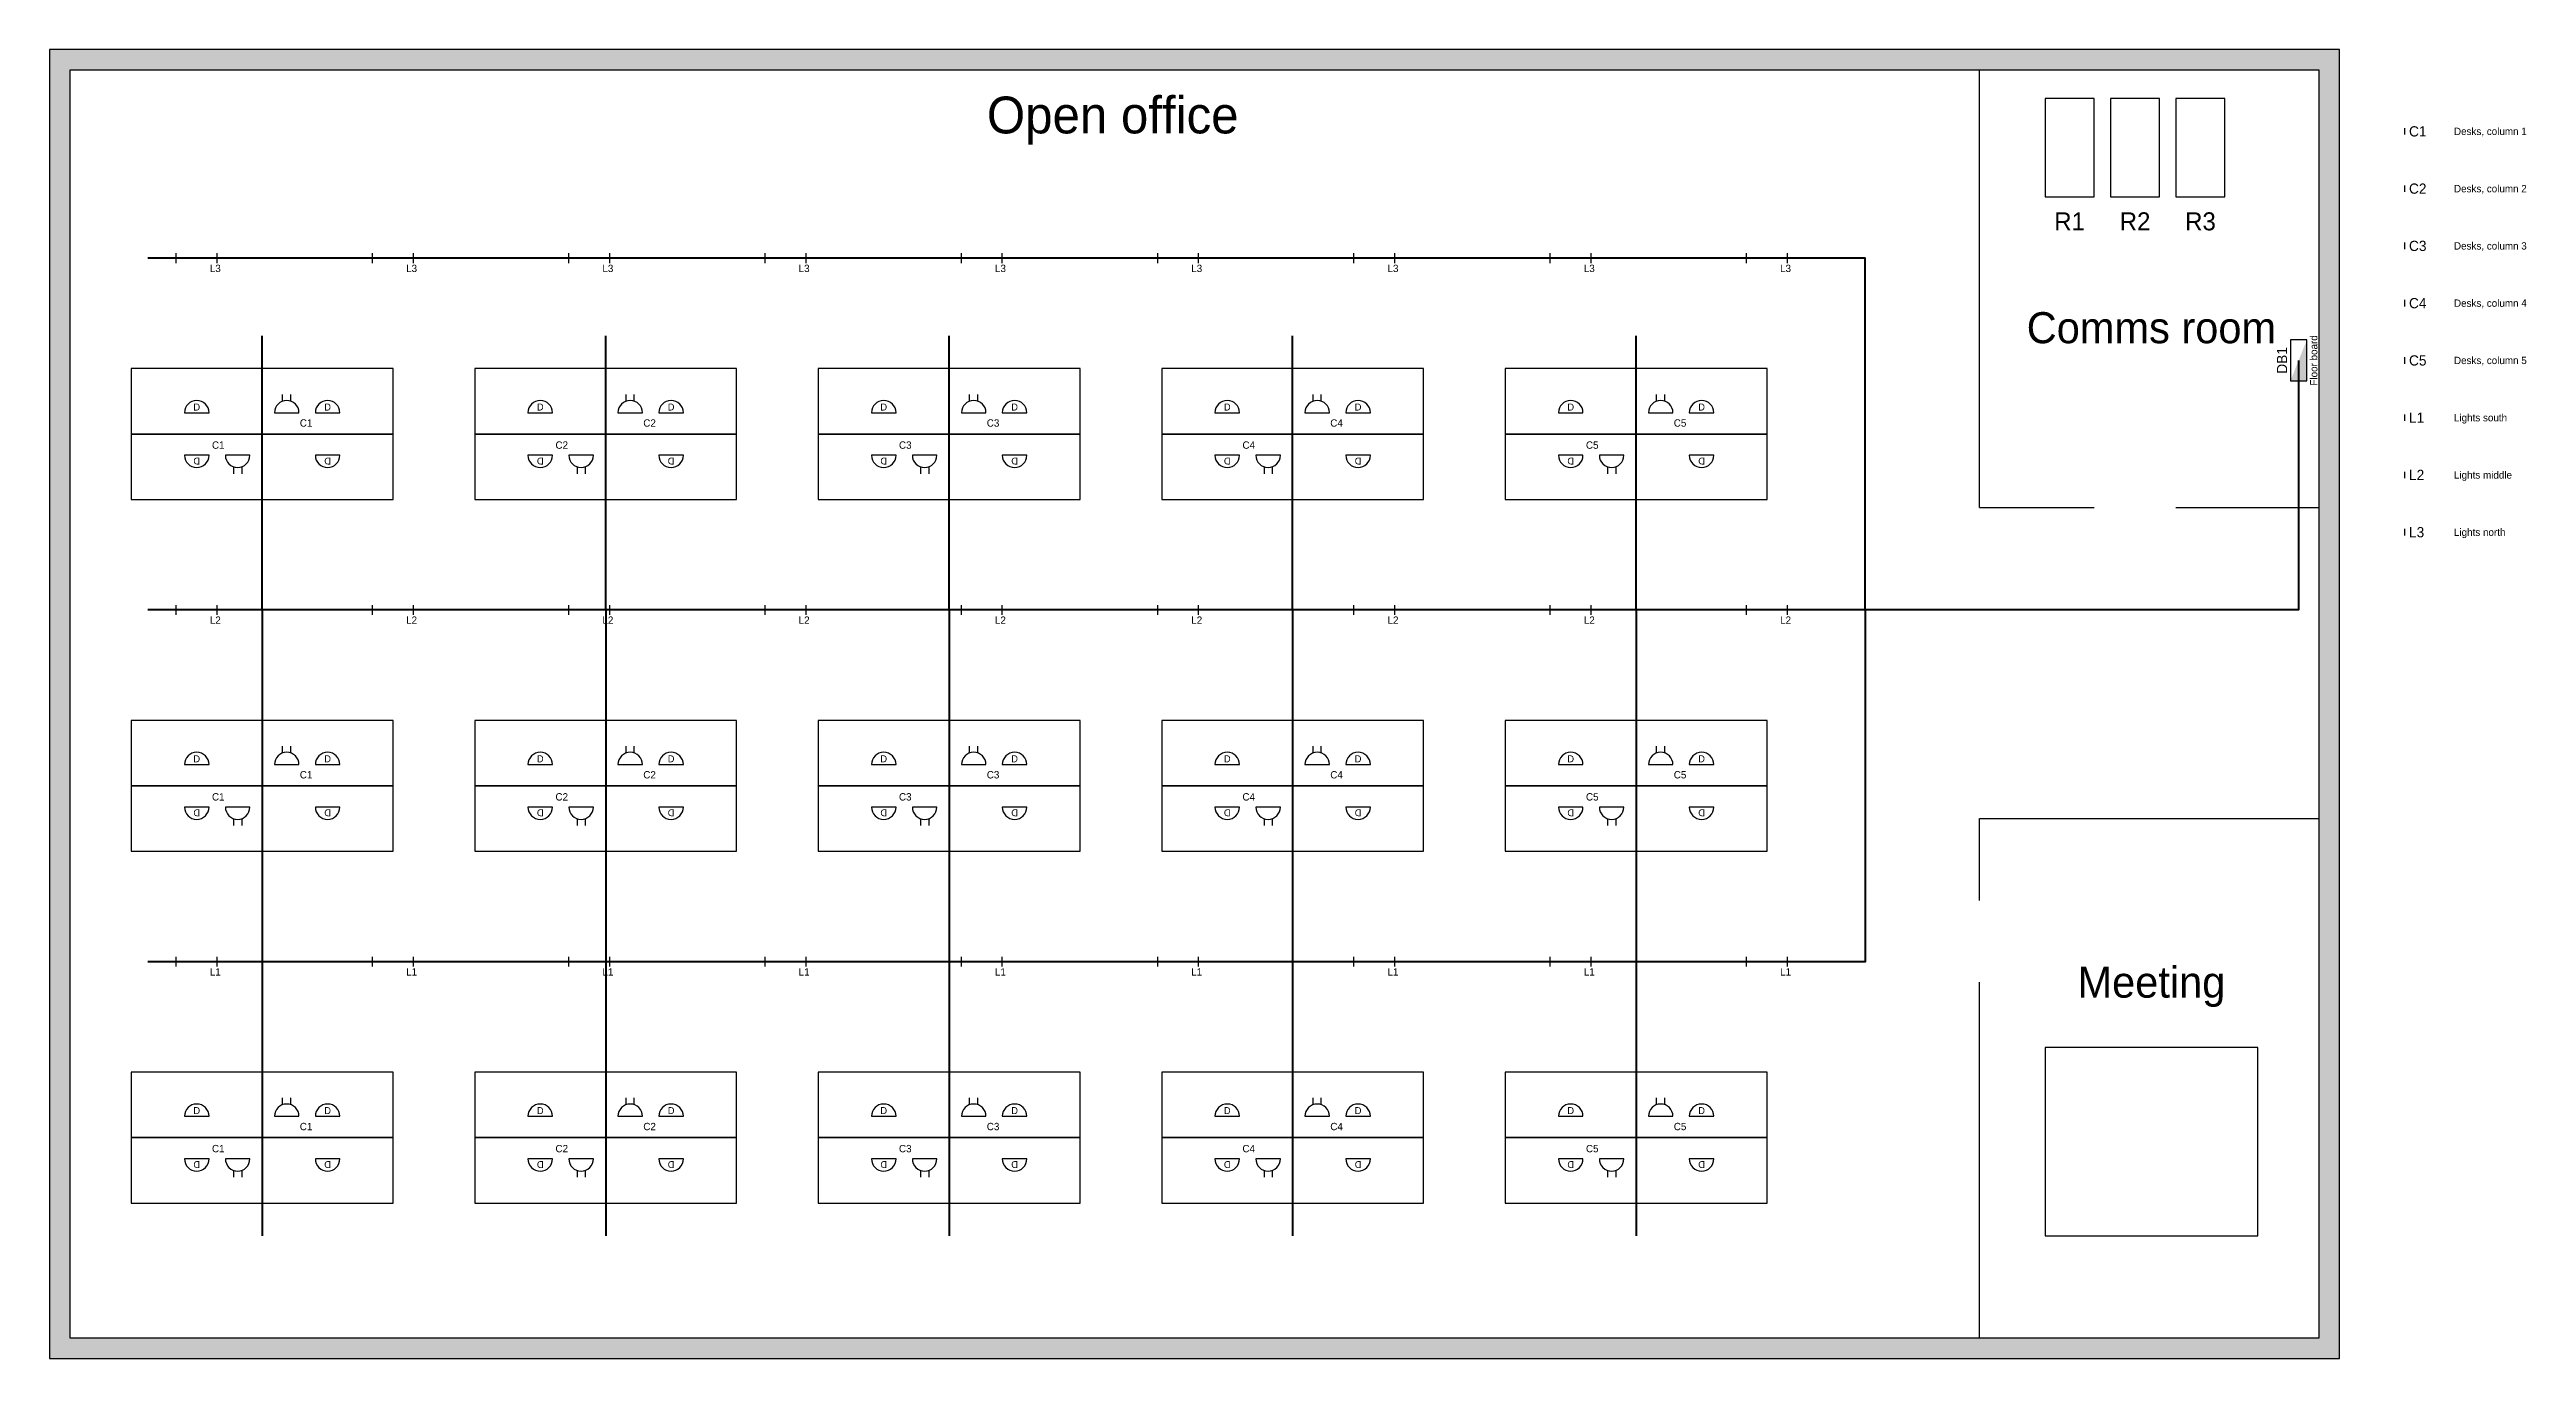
# Model space of a CAD drawing. Header units: millimetres. Extents: x 0 to 30286, y 0 to 16000.
import ezdxf
from ezdxf.enums import TextEntityAlignment as Align

# ---------------------------------------------------------------- set-up
doc = ezdxf.new("R2010")
doc.units = ezdxf.units.MM
for name, color, linetype, true_color in [('A-EQPM', 7, 'Continuous', 0x374151), ('A-FURN', 7, 'Continuous', 0xc7ccd4), ('A-PART', 7, 'Continuous', 0x6b7280), ('A-TEXT', 7, 'Continuous', 0x374151), ('A-WALL', 7, 'Continuous', 0x6b7280), ('EL-BOARD', 7, 'Continuous', 0x111827), ('EL-CIRCUIT', 7, 'Continuous', 0x374151), ('EL-DATA', 7, 'Continuous', 0x1d6fd8), ('EL-LIGHT', 7, 'Continuous', 0xe08a00), ('EL-POWER', 7, 'Continuous', 0xd23f31)]:
    doc.layers.add(name, color=color, linetype=linetype, true_color=true_color)
doc.layers.add('EL-ROUTE-TRAY-150X60', color=7, linetype='Continuous', lineweight=50, true_color=0x22c55e)
doc.layers.add('EL-ROUTE-TRAY-300X60', color=7, linetype='Continuous', lineweight=90, true_color=0x16a34a)

# ---------------------------------------------------------------- blocks, each defined once
blk = doc.blocks.new('EL_INST_BOARD')
at = {"flags": 128}
blk.add_lwpolyline([(-5, -2), (5, -2), (5, 2), (-5, 2)], close=True, dxfattribs=at)
blk.add_solid([(-5, -2), (5, -2), (-5, 2)])
for tag, height, p in [('TAG', 2.5, (0, 2.8)), ('DESC', 1.8, (0, -4.6))]:
    blk.add_attdef(tag, text='', height=height).set_placement(p, align=Align.CENTER)
for tag, p, height, flags in [('ORDER', (0, 0), 1.8, 1), ('EL', (0, 0), 1, 3), ('MFR', (0, 0), 1.8, 1), ('PART', (0, 0), 1.8, 1), ('VOLTAGE', (0, -4.6), 1.8, 1)]:
    blk.add_attdef(tag, p, '', height=height, dxfattribs=dict(flags=flags))
blk = doc.blocks.new('EL_INST_SOCKET_DATA')
blk.add_line((-3, 0), (3, 0))
blk.add_arc((0, 0), 3, 0, 180)
blk.add_text('D', height=1.7).set_placement((0, 1.4), align=Align.MIDDLE_CENTER)
for tag, p, height, flags in [('ORDER', (0, 0), 1.8, 1), ('EL', (0, 0), 1, 3), ('MFR', (0, 0), 1.8, 1), ('PART', (0, 0), 1.8, 1), ('TAG', (3.2, 3.4), 1.8, 1), ('DESC', (3.2, 3.4), 1.8, 1), ('LOAD', (3.2, -5.6), 1.8, 1)]:
    blk.add_attdef(tag, p, '', height=height, dxfattribs=dict(flags=flags))
blk.add_attdef('CIRCUIT', (3.2, -3.4), '', height=1.8)
blk = doc.blocks.new('EL_INST_SOCKET_DOUBLE')
for p, q in [((-3, 0), (3, 0)), ((-1, 3), (-1, 4.5)), ((1, 3), (1, 4.5))]:
    blk.add_line(p, q)
blk.add_arc((0, 0), 3, 0, 180)
for tag, p, height, flags in [('ORDER', (0, 0), 1.8, 1), ('EL', (0, 0), 1, 3), ('MFR', (0, 0), 1.8, 1), ('PART', (0, 0), 1.8, 1), ('TAG', (3.2, 3.4), 1.8, 1), ('DESC', (3.2, 3.4), 1.8, 1), ('LOAD', (3.2, -5.6), 1.8, 1)]:
    blk.add_attdef(tag, p, '', height=height, dxfattribs=dict(flags=flags))
blk.add_attdef('CIRCUIT', (3.2, -3.4), '', height=1.8)
blk = doc.blocks.new('EL_INST_LUMINAIRE_LINEAR')
for p, q in [((-5, -1.2), (-5, 1.2)), ((-5, 0), (5, 0)), ((5, -1.2), (5, 1.2))]:
    blk.add_line(p, q)
for tag, p, height, flags in [('ORDER', (0, 0), 1.8, 1), ('EL', (0, 0), 1, 3), ('MFR', (0, 0), 1.8, 1), ('PART', (0, 0), 1.8, 1), ('TAG', (3.2, 3.4), 1.8, 1), ('DESC', (3.2, 3.4), 1.8, 1), ('LOAD', (3.2, -5.6), 1.8, 1)]:
    blk.add_attdef(tag, p, '', height=height, dxfattribs=dict(flags=flags))
blk.add_attdef('CIRCUIT', (3.2, -3.4), '', height=1.8)
blk = doc.blocks.new('EL_CIRCUIT')
blk.add_line((0, -0.8), (0, 0.8))
for tag, height, flags in [('VOLTAGE', 1.8, 1), ('EL', 1, 3), ('CURVE', 1.8, 1), ('CABLE', 1.8, 1), ('BOARD', 1.8, 1), ('PHASE', 1.8, 1), ('RCD', 1.8, 1), ('BREAKER', 1.8, 1), ('PF', 1.8, 1)]:
    blk.add_attdef(tag, (0, 0), '', height=height, dxfattribs=dict(flags=flags))
for tag, height, p in [('CIRCUIT', 2.5, (1, 0)), ('DESC', 1.8, (12, 0))]:
    blk.add_attdef(tag, text='', height=height).set_placement(p, align=Align.MIDDLE_LEFT)

msp = doc.modelspace()

# ---------------------------------------------------------------- hatches: boundary and pattern name
at = {"layer": 'A-WALL'}
h = msp.add_hatch(color=256, dxfattribs=at)
h.paths.add_polyline_path([(0, 0), (28000, 0), (28000, 16000), (0, 16000)])
h.paths.add_polyline_path([(250, 250), (27750, 250), (27750, 15750), (250, 15750)], flags=0)

# ---------------------------------------------------------------- linework, layer by layer
at = {"layer": 'A-EQPM', "flags": 128}
for points in [[(24400, 14200), (25000, 14200), (25000, 15400), (24400, 15400)], [(25200, 14200), (25800, 14200), (25800, 15400), (25200, 15400)], [(26000, 14200), (26600, 14200), (26600, 15400), (26000, 15400)]]:
    msp.add_lwpolyline(points, close=True, dxfattribs=at)
at = {"layer": 'A-FURN', "flags": 128}
for points in [[(1000, 11300), (2600, 11300), (2600, 12100), (1000, 12100)], [(2600, 11300), (4200, 11300), (4200, 12100), (2600, 12100)], [(5200, 11300), (6800, 11300), (6800, 12100), (5200, 12100)], [(6800, 11300), (8400, 11300), (8400, 12100), (6800, 12100)], [(9400, 11300), (11000, 11300), (11000, 12100), (9400, 12100)], [(11000, 11300), (12600, 11300), (12600, 12100), (11000, 12100)], [(13600, 11300), (15200, 11300), (15200, 12100), (13600, 12100)], [(15200, 11300), (16800, 11300), (16800, 12100), (15200, 12100)], [(17800, 11300), (19400, 11300), (19400, 12100), (17800, 12100)], [(19400, 11300), (21000, 11300), (21000, 12100), (19400, 12100)], [(1000, 10500), (2600, 10500), (2600, 11300), (1000, 11300)], [(2600, 10500), (4200, 10500), (4200, 11300), (2600, 11300)], [(5200, 10500), (6800, 10500), (6800, 11300), (5200, 11300)], [(6800, 10500), (8400, 10500), (8400, 11300), (6800, 11300)], [(9400, 10500), (11000, 10500), (11000, 11300), (9400, 11300)], [(11000, 10500), (12600, 10500), (12600, 11300), (11000, 11300)], [(13600, 10500), (15200, 10500), (15200, 11300), (13600, 11300)], [(15200, 10500), (16800, 10500), (16800, 11300), (15200, 11300)], [(17800, 10500), (19400, 10500), (19400, 11300), (17800, 11300)], [(19400, 10500), (21000, 10500), (21000, 11300), (19400, 11300)], [(1000, 7000), (2600, 7000), (2600, 7800), (1000, 7800)], [(2600, 7000), (4200, 7000), (4200, 7800), (2600, 7800)], [(5200, 7000), (6800, 7000), (6800, 7800), (5200, 7800)], [(6800, 7000), (8400, 7000), (8400, 7800), (6800, 7800)], [(9400, 7000), (11000, 7000), (11000, 7800), (9400, 7800)], [(11000, 7000), (12600, 7000), (12600, 7800), (11000, 7800)], [(13600, 7000), (15200, 7000), (15200, 7800), (13600, 7800)], [(15200, 7000), (16800, 7000), (16800, 7800), (15200, 7800)], [(17800, 7000), (19400, 7000), (19400, 7800), (17800, 7800)], [(19400, 7000), (21000, 7000), (21000, 7800), (19400, 7800)], [(1000, 6200), (2600, 6200), (2600, 7000), (1000, 7000)], [(2600, 6200), (4200, 6200), (4200, 7000), (2600, 7000)], [(5200, 6200), (6800, 6200), (6800, 7000), (5200, 7000)], [(6800, 6200), (8400, 6200), (8400, 7000), (6800, 7000)], [(9400, 6200), (11000, 6200), (11000, 7000), (9400, 7000)], [(11000, 6200), (12600, 6200), (12600, 7000), (11000, 7000)], [(13600, 6200), (15200, 6200), (15200, 7000), (13600, 7000)], [(15200, 6200), (16800, 6200), (16800, 7000), (15200, 7000)], [(17800, 6200), (19400, 6200), (19400, 7000), (17800, 7000)], [(19400, 6200), (21000, 6200), (21000, 7000), (19400, 7000)], [(24400, 1500), (27000, 1500), (27000, 3800), (24400, 3800)], [(1000, 2700), (2600, 2700), (2600, 3500), (1000, 3500)], [(2600, 2700), (4200, 2700), (4200, 3500), (2600, 3500)], [(5200, 2700), (6800, 2700), (6800, 3500), (5200, 3500)], [(6800, 2700), (8400, 2700), (8400, 3500), (6800, 3500)], [(9400, 2700), (11000, 2700), (11000, 3500), (9400, 3500)], [(11000, 2700), (12600, 2700), (12600, 3500), (11000, 3500)], [(13600, 2700), (15200, 2700), (15200, 3500), (13600, 3500)], [(15200, 2700), (16800, 2700), (16800, 3500), (15200, 3500)], [(17800, 2700), (19400, 2700), (19400, 3500), (17800, 3500)], [(19400, 2700), (21000, 2700), (21000, 3500), (19400, 3500)], [(1000, 1900), (2600, 1900), (2600, 2700), (1000, 2700)], [(2600, 1900), (4200, 1900), (4200, 2700), (2600, 2700)], [(5200, 1900), (6800, 1900), (6800, 2700), (5200, 2700)], [(6800, 1900), (8400, 1900), (8400, 2700), (6800, 2700)], [(9400, 1900), (11000, 1900), (11000, 2700), (9400, 2700)], [(11000, 1900), (12600, 1900), (12600, 2700), (11000, 2700)], [(13600, 1900), (15200, 1900), (15200, 2700), (13600, 2700)], [(15200, 1900), (16800, 1900), (16800, 2700), (15200, 2700)], [(17800, 1900), (19400, 1900), (19400, 2700), (17800, 2700)], [(19400, 1900), (21000, 1900), (21000, 2700), (19400, 2700)]]:
    msp.add_lwpolyline(points, close=True, dxfattribs=at)
at = {"layer": 'A-PART'}
for p, q in [((23600, 10400), (23600, 15750)), ((23600, 10400), (25000, 10400)), ((26000, 10400), (27750, 10400)), ((23600, 6600), (27750, 6600)), ((23600, 5600), (23600, 6600)), ((23600, 250), (23600, 4600))]:
    msp.add_line(p, q, dxfattribs=at)
at = {"layer": 'A-WALL', "flags": 128}
for points in [[(0, 0), (28000, 0), (28000, 16000), (0, 16000)], [(250, 250), (27750, 250), (27750, 15750), (250, 15750)]]:
    msp.add_lwpolyline(points, close=True, dxfattribs=at)
at = {"layer": 'EL-ROUTE-TRAY-150X60', "flags": 128}
for points in [[(22200, 9150), (22200, 13450), (1200, 13450)], [(2600, 9150), (2600, 12500)], [(6800, 9150), (6800, 12500)], [(11000, 9150), (11000, 12500)], [(15200, 9150), (15200, 12500)], [(19400, 9150), (19400, 12500)], [(22200, 9150), (22200, 4850), (1200, 4850)], [(2600, 9150), (2600, 1500)], [(6800, 9150), (6800, 1500)], [(11000, 9150), (11000, 1500)], [(15200, 9150), (15200, 1500)], [(19400, 9150), (19400, 1500)]]:
    msp.add_lwpolyline(points, dxfattribs=at)
at = {"layer": 'EL-ROUTE-TRAY-300X60', "flags": 128}
msp.add_lwpolyline([(27500, 12200), (27500, 9150), (1200, 9150)], dxfattribs=at)

# ---------------------------------------------------------------- block references
at = {"layer": 'EL-BOARD', "xscale": 50, "yscale": 50, "rotation": 90}
msp.add_blockref('EL_INST_BOARD', (27500, 12200), dxfattribs=at).add_auto_attribs({'TAG': 'DB1', 'DESC': 'Floor board'})
at = {"layer": 'EL-CIRCUIT', "xscale": 50, "yscale": 50}
for p, values in [((28800, 15000), {'CIRCUIT': 'C1', 'DESC': 'Desks, column 1'}), ((28800, 14300), {'CIRCUIT': 'C2', 'DESC': 'Desks, column 2'}), ((28800, 13600), {'CIRCUIT': 'C3', 'DESC': 'Desks, column 3'}), ((28800, 12900), {'CIRCUIT': 'C4', 'DESC': 'Desks, column 4'}), ((28800, 12200), {'CIRCUIT': 'C5', 'DESC': 'Desks, column 5'}), ((28800, 11500), {'CIRCUIT': 'L1', 'DESC': 'Lights south'}), ((28800, 10800), {'CIRCUIT': 'L2', 'DESC': 'Lights middle'}), ((28800, 10100), {'CIRCUIT': 'L3', 'DESC': 'Lights north'})]:
    msp.add_blockref('EL_CIRCUIT', p, dxfattribs=at).add_auto_attribs(values)
at = {"layer": 'EL-DATA', "xscale": 50, "yscale": 50}
for p in [(1800, 11560), (3400, 11560), (6000, 11560), (7600, 11560), (10200, 11560), (11800, 11560), (14400, 11560), (16000, 11560), (18600, 11560), (20200, 11560), (1800, 7260), (3400, 7260), (6000, 7260), (7600, 7260), (10200, 7260), (11800, 7260), (14400, 7260), (16000, 7260), (18600, 7260), (20200, 7260), (1800, 2960), (3400, 2960), (6000, 2960), (7600, 2960), (10200, 2960), (11800, 2960), (14400, 2960), (16000, 2960), (18600, 2960), (20200, 2960)]:
    msp.add_blockref('EL_INST_SOCKET_DATA', p, dxfattribs=at)
at = {"layer": 'EL-DATA', "xscale": 50, "yscale": 50, "rotation": 180}
for p in [(1800, 11040), (3400, 11040), (6000, 11040), (7600, 11040), (10200, 11040), (11800, 11040), (14400, 11040), (16000, 11040), (18600, 11040), (20200, 11040), (1800, 6740), (3400, 6740), (6000, 6740), (7600, 6740), (10200, 6740), (11800, 6740), (14400, 6740), (16000, 6740), (18600, 6740), (20200, 6740), (1800, 2440), (3400, 2440), (6000, 2440), (7600, 2440), (10200, 2440), (11800, 2440), (14400, 2440), (16000, 2440), (18600, 2440), (20200, 2440)]:
    msp.add_blockref('EL_INST_SOCKET_DATA', p, dxfattribs=at)
at = {"layer": 'EL-LIGHT', "xscale": 50, "yscale": 50}
for p, values in [((1800, 13450), {'CIRCUIT': 'L3'}), ((4200, 13450), {'CIRCUIT': 'L3'}), ((6600, 13450), {'CIRCUIT': 'L3'}), ((9000, 13450), {'CIRCUIT': 'L3'}), ((11400, 13450), {'CIRCUIT': 'L3'}), ((13800, 13450), {'CIRCUIT': 'L3'}), ((16200, 13450), {'CIRCUIT': 'L3'}), ((18600, 13450), {'CIRCUIT': 'L3'}), ((21000, 13450), {'CIRCUIT': 'L3'}), ((1800, 9150), {'CIRCUIT': 'L2'}), ((4200, 9150), {'CIRCUIT': 'L2'}), ((6600, 9150), {'CIRCUIT': 'L2'}), ((9000, 9150), {'CIRCUIT': 'L2'}), ((11400, 9150), {'CIRCUIT': 'L2'}), ((13800, 9150), {'CIRCUIT': 'L2'}), ((16200, 9150), {'CIRCUIT': 'L2'}), ((18600, 9150), {'CIRCUIT': 'L2'}), ((21000, 9150), {'CIRCUIT': 'L2'}), ((1800, 4850), {'CIRCUIT': 'L1'}), ((4200, 4850), {'CIRCUIT': 'L1'}), ((6600, 4850), {'CIRCUIT': 'L1'}), ((9000, 4850), {'CIRCUIT': 'L1'}), ((11400, 4850), {'CIRCUIT': 'L1'}), ((13800, 4850), {'CIRCUIT': 'L1'}), ((16200, 4850), {'CIRCUIT': 'L1'}), ((18600, 4850), {'CIRCUIT': 'L1'}), ((21000, 4850), {'CIRCUIT': 'L1'})]:
    msp.add_blockref('EL_INST_LUMINAIRE_LINEAR', p, dxfattribs=at).add_auto_attribs(values)
at = {"layer": 'EL-POWER', "xscale": 50, "yscale": 50}
for p, values in [((2900, 11560), {'CIRCUIT': 'C1'}), ((7100, 11560), {'CIRCUIT': 'C2'}), ((11300, 11560), {'CIRCUIT': 'C3'}), ((15500, 11560), {'CIRCUIT': 'C4'}), ((19700, 11560), {'CIRCUIT': 'C5'}), ((2900, 7260), {'CIRCUIT': 'C1'}), ((7100, 7260), {'CIRCUIT': 'C2'}), ((11300, 7260), {'CIRCUIT': 'C3'}), ((15500, 7260), {'CIRCUIT': 'C4'}), ((19700, 7260), {'CIRCUIT': 'C5'}), ((2900, 2960), {'CIRCUIT': 'C1'}), ((7100, 2960), {'CIRCUIT': 'C2'}), ((11300, 2960), {'CIRCUIT': 'C3'}), ((15500, 2960), {'CIRCUIT': 'C4'}), ((19700, 2960), {'CIRCUIT': 'C5'})]:
    msp.add_blockref('EL_INST_SOCKET_DOUBLE', p, dxfattribs=at).add_auto_attribs(values)
at = {"layer": 'EL-POWER'}
ref = msp.add_blockref('EL_INST_SOCKET_DOUBLE', (2300, 11040), dxfattribs=dict(at, xscale=50, yscale=50, rotation=180))
ref.add_attrib('CIRCUIT', 'C1', dxfattribs={"layer": '0', "height": 90}).set_placement((2140, 11210), align=Align.TOP_RIGHT)
ref = msp.add_blockref('EL_INST_SOCKET_DOUBLE', (6500, 11040), dxfattribs=dict(at, xscale=50, yscale=50, rotation=180))
ref.add_attrib('CIRCUIT', 'C2', dxfattribs={"layer": '0', "height": 90}).set_placement((6340, 11210), align=Align.TOP_RIGHT)
ref = msp.add_blockref('EL_INST_SOCKET_DOUBLE', (10700, 11040), dxfattribs=dict(at, xscale=50, yscale=50, rotation=180))
ref.add_attrib('CIRCUIT', 'C3', dxfattribs={"layer": '0', "height": 90}).set_placement((10540, 11210), align=Align.TOP_RIGHT)
ref = msp.add_blockref('EL_INST_SOCKET_DOUBLE', (14900, 11040), dxfattribs=dict(at, xscale=50, yscale=50, rotation=180))
ref.add_attrib('CIRCUIT', 'C4', dxfattribs={"layer": '0', "height": 90}).set_placement((14740, 11210), align=Align.TOP_RIGHT)
ref = msp.add_blockref('EL_INST_SOCKET_DOUBLE', (19100, 11040), dxfattribs=dict(at, xscale=50, yscale=50, rotation=180))
ref.add_attrib('CIRCUIT', 'C5', dxfattribs={"layer": '0', "height": 90}).set_placement((18940, 11210), align=Align.TOP_RIGHT)
ref = msp.add_blockref('EL_INST_SOCKET_DOUBLE', (2300, 6740), dxfattribs=dict(at, xscale=50, yscale=50, rotation=180))
ref.add_attrib('CIRCUIT', 'C1', dxfattribs={"layer": '0', "height": 90}).set_placement((2140, 6910), align=Align.TOP_RIGHT)
ref = msp.add_blockref('EL_INST_SOCKET_DOUBLE', (6500, 6740), dxfattribs=dict(at, xscale=50, yscale=50, rotation=180))
ref.add_attrib('CIRCUIT', 'C2', dxfattribs={"layer": '0', "height": 90}).set_placement((6340, 6910), align=Align.TOP_RIGHT)
ref = msp.add_blockref('EL_INST_SOCKET_DOUBLE', (10700, 6740), dxfattribs=dict(at, xscale=50, yscale=50, rotation=180))
ref.add_attrib('CIRCUIT', 'C3', dxfattribs={"layer": '0', "height": 90}).set_placement((10540, 6910), align=Align.TOP_RIGHT)
ref = msp.add_blockref('EL_INST_SOCKET_DOUBLE', (14900, 6740), dxfattribs=dict(at, xscale=50, yscale=50, rotation=180))
ref.add_attrib('CIRCUIT', 'C4', dxfattribs={"layer": '0', "height": 90}).set_placement((14740, 6910), align=Align.TOP_RIGHT)
ref = msp.add_blockref('EL_INST_SOCKET_DOUBLE', (19100, 6740), dxfattribs=dict(at, xscale=50, yscale=50, rotation=180))
ref.add_attrib('CIRCUIT', 'C5', dxfattribs={"layer": '0', "height": 90}).set_placement((18940, 6910), align=Align.TOP_RIGHT)
ref = msp.add_blockref('EL_INST_SOCKET_DOUBLE', (2300, 2440), dxfattribs=dict(at, xscale=50, yscale=50, rotation=180))
ref.add_attrib('CIRCUIT', 'C1', dxfattribs={"layer": '0', "height": 90}).set_placement((2140, 2610), align=Align.TOP_RIGHT)
ref = msp.add_blockref('EL_INST_SOCKET_DOUBLE', (6500, 2440), dxfattribs=dict(at, xscale=50, yscale=50, rotation=180))
ref.add_attrib('CIRCUIT', 'C2', dxfattribs={"layer": '0', "height": 90}).set_placement((6340, 2610), align=Align.TOP_RIGHT)
ref = msp.add_blockref('EL_INST_SOCKET_DOUBLE', (10700, 2440), dxfattribs=dict(at, xscale=50, yscale=50, rotation=180))
ref.add_attrib('CIRCUIT', 'C3', dxfattribs={"layer": '0', "height": 90}).set_placement((10540, 2610), align=Align.TOP_RIGHT)
ref = msp.add_blockref('EL_INST_SOCKET_DOUBLE', (14900, 2440), dxfattribs=dict(at, xscale=50, yscale=50, rotation=180))
ref.add_attrib('CIRCUIT', 'C4', dxfattribs={"layer": '0', "height": 90}).set_placement((14740, 2610), align=Align.TOP_RIGHT)
ref = msp.add_blockref('EL_INST_SOCKET_DOUBLE', (19100, 2440), dxfattribs=dict(at, xscale=50, yscale=50, rotation=180))
ref.add_attrib('CIRCUIT', 'C5', dxfattribs={"layer": '0', "height": 90}).set_placement((18940, 2610), align=Align.TOP_RIGHT)

# ---------------------------------------------------------------- texts
at = {"layer": 'A-TEXT'}
for s, height, p in [('Open office', 450, (13000, 15200)), ('R1', 220, (24700, 13900)), ('R2', 220, (25500, 13900)), ('R3', 220, (26300, 13900)), ('Comms room', 380, (25700, 12600)), ('Meeting', 380, (25700, 4600))]:
    msp.add_text(s, height=height, dxfattribs=at).set_placement(p, align=Align.MIDDLE_CENTER)

doc.saveas('drawing.dxf')
